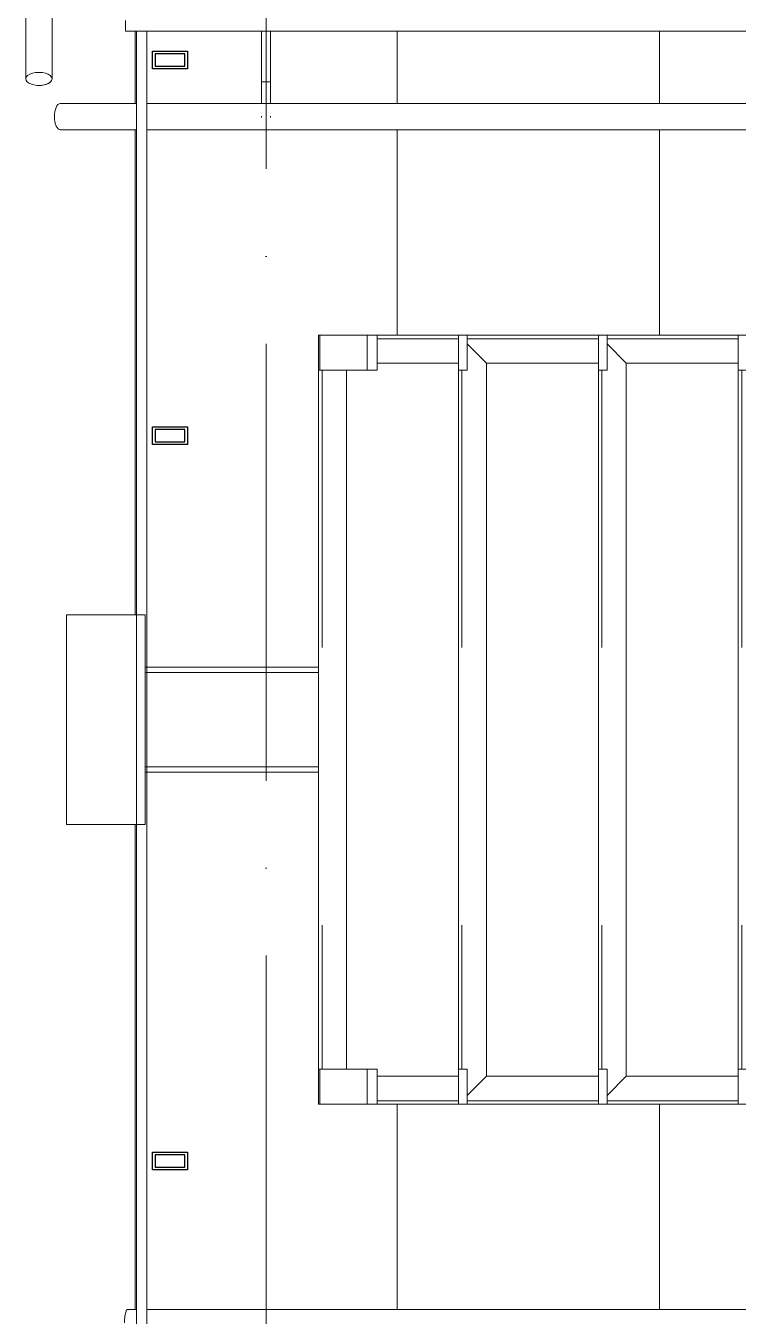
# Model space of a CAD drawing. Header units: millimetres. Extents: x -213536 to 1564669, y -45299 to 942238.
# Drawn here: x 516467 to 517282, y 427303 to 428779 of the extents above; entities that cross this region are included whole.
import ezdxf

# ---------------------------------------------------------------- set-up
doc = ezdxf.new("R2010")
doc.units = ezdxf.units.MM
doc.linetypes.add('50_200_ШТРИХ_1Т_ш5_п1_п1_', pattern=[700, 500, -100, 0, -100])
doc.linetypes.add('Штрих', pattern=[635, 317.5, -317.5])
for name, color, linetype, lineweight in [('0-1', 7, 'Continuous', 5), ('0-2', 7, 'Continuous', 9), ('3) ЖБ 4м', 3, 'Continuous', 30), ('Контуры', 7, 'Continuous', 9), ('Линии подступенков', 7, 'Continuous', 9), ('Линии свеса', 7, 'Continuous', 9), ('Невидимые линии-1', 7, 'Штрих', 9), ('Обобщенные модели', 7, 'Continuous', 9), ('Ограждение', 7, 'Continuous', 9), ('Ограждение-1', 7, 'Continuous', 25), ('Оси-2', 7, '50_200_ШТРИХ_1Т_ш5_п1_п1_', 9), ('Стены', 7, 'Continuous', 9), ('Стены-1', 7, 'Continuous', 13)]:
    doc.layers.add(name, color=color, linetype=linetype, lineweight=lineweight)
doc.layers.get('0-2').off()

# ---------------------------------------------------------------- blocks, each defined once
blk = doc.blocks.new('Ось 3 этаж')
at = {"layer": 'Оси-2'}
blk.add_line((516742.1, 423014.8), (516742.1, 476626.8), dxfattribs=at)
blk = doc.blocks.new('О_Элемент поручня_Маршевый_Труба_ГОСТ 8732-78 - О_Элемент поручня_Маршевый_Труба_ГОСТ 8732-78-V101-АИ2_03_План отделки стен 3-го этажа _Часть 2_')
at = {"layer": 'Ограждение'}
for p, q in [((-3926, -30), (-31.9, -30)), ((-19.9, -30), (-9.9, -30))]:
    blk.add_line(p, q, dxfattribs=at)
at = {"layer": 'Ограждение', "flags": 128}
blk.add_lwpolyline([(-9.9, -30), (-9.1, -29.6), (-8.3, -28.5), (-7.7, -26.7), (-7.1, -24.4), (-6.7, -21.5), (-6.4, -18.3), (-6.3, -15)], dxfattribs=at)
blk = doc.blocks.new('О_Элемент ограждения_Обод_Труба_ГОСТ 86451 - О_Элемент ограждения_Обод_Труба_ГОСТ 8645-68 2-33131214-АИ2_03_План отделки стен 3-го этажа _Часть 2_')
at = {"layer": 'Ограждение-1'}
for p, q in [((-1820, 20), (-1800, 20)), ((-1820, -20), (-1820, 20)), ((-1817, 17), (-1817, -17)), ((-1803, 17), (-1817, 17)), ((-1803, -17), (-1803, 17)), ((-1800, 20), (-1800, -20)), ((-1800, -20), (-1820, -20)), ((-1817, -17), (-1803, -17))]:
    blk.add_line(p, q, dxfattribs=at)
blk = doc.blocks.new('О_Элемент ограждения_Обод_Труба_ГОСТ 86451 - О_Элемент ограждения_Обод_Труба_ГОСТ 8645-68 2-33352084-АИ2_03_План отделки стен 3-го этажа _Часть 2_')
at = {"layer": 'Ограждение-1'}
for p, q in [((-850, 20), (-830, 20)), ((-850, -20), (-850, 20)), ((-847, 17), (-847, -17)), ((-833, 17), (-847, 17)), ((-833, -17), (-833, 17)), ((-830, 20), (-830, -20)), ((-20, -20), (-20, 20)), ((-20, 20), (0, 20)), ((-17, 17), (-17, -17)), ((-3, 17), (-17, 17)), ((-3, -17), (-3, 17)), ((0, 20), (0, -20)), ((-830, -20), (-850, -20)), ((-847, -17), (-833, -17)), ((0, -20), (-20, -20)), ((-17, -17), (-3, -17))]:
    blk.add_line(p, q, dxfattribs=at)
blk = doc.blocks.new('ОМ_Уголок_ГОСТ 8509-93 - ОМ_Уголок_ГОСТ 8509-93-V85-АИ2_03_План отделки стен 3-го этажа _Часть 2_')
at = {"layer": 'Невидимые линии-1'}
blk.add_line((40, -4), (840, -4), dxfattribs=at)
at = {"layer": 'Обобщенные модели'}
for p, q in [((32, -32), (10, -10)), ((840, 0), (40, 0)), ((870, -10), (848, -32)), ((32, -32), (848, -32))]:
    blk.add_line(p, q, dxfattribs=at)
blk = doc.blocks.new('ОМ_Уголок_ГОСТ 8509-93 - ОМ_Уголок_ГОСТ 8509-93-V87-АИ2_03_План отделки стен 3-го этажа _Часть 2_')
at = {"layer": 'Невидимые линии-1'}
blk.add_line((10, -4), (160, -4), dxfattribs=at)
at = {"layer": 'Обобщенные модели'}
for p, q in [((160, 0), (10, 0)), ((32, -32), (10, -10)), ((32, -32), (160, -32))]:
    blk.add_line(p, q, dxfattribs=at)
blk = doc.blocks.new('ОМ_Уголок_ГОСТ 8509-93 - ОМ_Уголок_ГОСТ 8509-93-V88-АИ2_03_План отделки стен 3-го этажа _Часть 2_')
at = {"layer": 'Невидимые линии-1'}
blk.add_line((140, -4), (290, -4), dxfattribs=at)
at = {"layer": 'Обобщенные модели'}
for p, q in [((290, 0), (140, 0)), ((290, -10), (268, -32)), ((140, -32), (268, -32))]:
    blk.add_line(p, q, dxfattribs=at)
blk = doc.blocks.new('ОМ_Уголок_ГОСТ 8509-93 - ОМ_Уголок_ГОСТ 8509-93-V89-АИ2_03_План отделки стен 3-го этажа _Часть 2_')
at = {"layer": 'Невидимые линии-1'}
blk.add_line((40, -4), (840, -4), dxfattribs=at)
at = {"layer": 'Обобщенные модели'}
for p, q in [((840, 0), (40, 0)), ((40, -32), (840, -32))]:
    blk.add_line(p, q, dxfattribs=at)
blk = doc.blocks.new('ОМ_Уголок_ГОСТ 8509-93 - ОМ_Уголок_ГОСТ 8509-93-V90-АИ2_03_План отделки стен 3-го этажа _Часть 2_')
at = {"layer": 'Невидимые линии-1'}
blk.add_line((67.1, -4), (160, -4), dxfattribs=at)
at = {"layer": 'Обобщенные модели'}
for p, q in [((160, 0), (67.1, 0)), ((67.1, -32), (160, -32))]:
    blk.add_line(p, q, dxfattribs=at)
blk = doc.blocks.new('ОМ_Уголок_ГОСТ 8509-93 - ОМ_Уголок_ГОСТ 8509-93-V91-АИ2_03_План отделки стен 3-го этажа _Часть 2_')
at = {"layer": 'Невидимые линии-1'}
blk.add_line((140, -4), (232.9, -4), dxfattribs=at)
at = {"layer": 'Обобщенные модели'}
for p, q in [((232.9, 0), (140, 0)), ((140, -32), (232.9, -32))]:
    blk.add_line(p, q, dxfattribs=at)
blk = doc.blocks.new('ОМ_Труба_ГОСТ 8639-82 - ОМ_Труба_ГОСТ 8639-82-26527904-АИ2_03_План отделки стен 3-го этажа _Часть 2_')
at = {"layer": 'Невидимые линии-1'}
for p, q in [((86110, 2804), (85911.5, 2804)), ((86110, 2696), (85911.5, 2696))]:
    blk.add_line(p, q, dxfattribs=at)
at = {"layer": 'Обобщенные модели'}
for p, q in [((86110, 2810), (85911.5, 2810)), ((86110, 2690), (85911.5, 2690))]:
    blk.add_line(p, q, dxfattribs=at)
blk = doc.blocks.new('ОМ_Уголок_ГОСТ 8510-86 - ОМ_Уголок_ГОСТ 8510-86-19082066-АИ2_03_План отделки стен 3-го этажа _Часть 2_')
at = {"layer": 'Обобщенные модели'}
for p, q in [((0, 0), (0, -90)), ((240, 0), (0, 0)), ((0, -10), (240, -10)), ((240, -90), (240, 0)), ((0, -90), (240, -90))]:
    blk.add_line(p, q, dxfattribs=at)
blk = doc.blocks.new('ОМ_Полоса_Трапеция прямоугольная_Прокат_ГОСТ 103-2006 - ОМ_Полоса_Трапеция прямоугольная_Прокат_ГОСТ 103-2006-V92-АИ2_03_План отделки стен 3-го этажа _Часть 2_')
at = {"layer": 'Обобщенные модели'}
for p, q in [((20900, 47140), (20890, 47140)), ((20890, 47140), (20890, 47100)), ((20900, 47100), (20900, 47140)), ((20890, 47100), (20900, 47100))]:
    blk.add_line(p, q, dxfattribs=at)
blk = doc.blocks.new('ОМ_Полоса_Трапеция прямоугольная_Прокат_ГОСТ 103-2006 - ОМ_Полоса_Трапеция прямоугольная_Прокат_ГОСТ 103-2006-V93-АИ2_03_План отделки стен 3-го этажа _Часть 2_')
at = {"layer": 'Обобщенные модели'}
for p, q in [((20740, 47140), (20730, 47140)), ((20730, 47140), (20730, 47100)), ((20740, 47100), (20740, 47140)), ((20730, 47100), (20740, 47100))]:
    blk.add_line(p, q, dxfattribs=at)
blk = doc.blocks.new('ОМ_Полоса_Трапеция прямоугольная_Прокат_ГОСТ 103-2006 - ОМ_Полоса_Трапеция прямоугольная_Прокат_ГОСТ 103-2006-V94-АИ2_03_План отделки стен 3-го этажа _Часть 2_')
at = {"layer": 'Обобщенные модели'}
for p, q in [((20580, 47140), (20570, 47140)), ((20570, 47140), (20570, 47100)), ((20580, 47100), (20580, 47140)), ((20570, 47100), (20580, 47100))]:
    blk.add_line(p, q, dxfattribs=at)
blk = doc.blocks.new('ОМ_Полоса_Прокат_ГОСТ 103-2006 - ОМ_Полоса_Прокат_ГОСТ 103-2006-19082131-АИ2_03_План отделки стен 3-го этажа _Часть 2_')
at = {"layer": 'Обобщенные модели'}
for p, q in [((20411.3, 47140), (20410, 47140)), ((20410, 47140), (20410, 47100)), ((20410, 47100), (20411.3, 47100))]:
    blk.add_line(p, q, dxfattribs=at)
blk = doc.blocks.new('ОМ_Полоса_Прокат_ГОСТ 103-2006 - ОМ_Полоса_Прокат_ГОСТ 103-2006-20723456-АИ2_03_План отделки стен 3-го этажа _Часть 2_')
at = {"layer": 'Обобщенные модели'}
for p, q in [((20411.3, 47100), (20411.3, 47140)), ((20411.3, 47140), (20465.6, 47140)), ((20477.1, 47140), (20465.6, 47140)), ((20465.6, 47140), (20465.6, 47100)), ((20477.1, 47100), (20477.1, 47140)), ((20465.6, 47100), (20411.3, 47100)), ((20465.6, 47100), (20477.1, 47100))]:
    blk.add_line(p, q, dxfattribs=at)
blk = doc.blocks.new('ОМ_Полоса_Трапеция прямоугольная_Прокат_ГОСТ 103-2006 - ОМ_Полоса_Трапеция прямоугольная_Прокат_ГОСТ 103-2006-V95-АИ2_03_План отделки стен 3-го этажа _Часть 2_')
at = {"layer": 'Обобщенные модели'}
for p, q in [((20900, 46300), (20890, 46300)), ((20890, 46300), (20890, 46260)), ((20900, 46260), (20900, 46300)), ((20890, 46260), (20900, 46260))]:
    blk.add_line(p, q, dxfattribs=at)
blk = doc.blocks.new('ОМ_Полоса_Трапеция прямоугольная_Прокат_ГОСТ 103-2006 - ОМ_Полоса_Трапеция прямоугольная_Прокат_ГОСТ 103-2006-V96-АИ2_03_План отделки стен 3-го этажа _Часть 2_')
at = {"layer": 'Обобщенные модели'}
for p, q in [((20740, 46300), (20730, 46300)), ((20730, 46300), (20730, 46260)), ((20740, 46260), (20740, 46300)), ((20730, 46260), (20740, 46260))]:
    blk.add_line(p, q, dxfattribs=at)
blk = doc.blocks.new('ОМ_Полоса_Трапеция прямоугольная_Прокат_ГОСТ 103-2006 - ОМ_Полоса_Трапеция прямоугольная_Прокат_ГОСТ 103-2006-V97-АИ2_03_План отделки стен 3-го этажа _Часть 2_')
at = {"layer": 'Обобщенные модели'}
for p, q in [((20580, 46300), (20570, 46300)), ((20570, 46300), (20570, 46260)), ((20580, 46260), (20580, 46300)), ((20570, 46260), (20580, 46260))]:
    blk.add_line(p, q, dxfattribs=at)
blk = doc.blocks.new('ОМ_Полоса_Прокат_ГОСТ 103-2006 - ОМ_Полоса_Прокат_ГОСТ 103-2006-19082171-АИ2_03_План отделки стен 3-го этажа _Часть 2_')
at = {"layer": 'Обобщенные модели'}
for p, q in [((20410, 46300), (20410, 46260)), ((20411.3, 46300), (20410, 46300)), ((20410, 46260), (20411.3, 46260))]:
    blk.add_line(p, q, dxfattribs=at)
blk = doc.blocks.new('ОМ_Полоса_Прокат_ГОСТ 103-2006 - ОМ_Полоса_Прокат_ГОСТ 103-2006-20723498-АИ2_03_План отделки стен 3-го этажа _Часть 2_')
at = {"layer": 'Обобщенные модели'}
for p, q in [((20411.3, 46260), (20411.3, 46300)), ((20411.3, 46300), (20465.6, 46300)), ((20477.1, 46300), (20465.6, 46300)), ((20465.6, 46300), (20465.6, 46260)), ((20477.1, 46260), (20477.1, 46300)), ((20465.6, 46260), (20411.3, 46260)), ((20465.6, 46260), (20477.1, 46260))]:
    blk.add_line(p, q, dxfattribs=at)
blk = doc.blocks.new('Ограждение 8 - Ограждение 2-32899986-АИ2_03_План отделки стен 3-го этажа _Часть 2_')
at = {"layer": 'Ограждение'}
for p, q in [((83425, 1795.9), (83425, 1664.3)), ((83455, 1664.3), (83455, 1795.9)), ((83694.8, 1719), (83694.8, 1661.1)), ((83694.8, 1719), (83694.8, 1661.1)), ((83704.8, 1661.1), (83704.8, 1719)), ((83704.8, 1661.1), (83704.8, 1719)), ((83551.5, 1636), (83464.4, 1636)), ((87453.5, 1636), (83563.3, 1636)), ((83464.4, 1606), (83551.5, 1606)), ((83563.5, 1606), (87453.5, 1606))]:
    blk.add_line(p, q, dxfattribs=at)
at = {"layer": 'Ограждение', "flags": 128}
for points in [[(83694.8, 1636.6), (83694.8, 1638), (83694.8, 1639.3), (83694.8, 1640.7), (83694.8, 1642.2), (83694.8, 1643.7), (83694.8, 1645.2), (83694.8, 1646.7), (83694.8, 1648.3), (83694.8, 1649.8), (83694.8, 1651.4), (83694.8, 1653), (83694.8, 1654.6), (83694.8, 1656.3), (83694.8, 1657.9), (83694.8, 1659.6), (83694.8, 1661.1)], [(83694.8, 1636.6), (83694.8, 1638), (83694.8, 1639.3), (83694.8, 1640.7), (83694.8, 1642.2), (83694.8, 1643.7), (83694.8, 1645.2), (83694.8, 1646.7), (83694.8, 1648.3), (83694.8, 1649.8), (83694.8, 1651.4), (83694.8, 1653), (83694.8, 1654.6), (83694.8, 1656.3), (83694.8, 1657.9), (83694.8, 1659.6), (83694.8, 1661.1)], [(83704.8, 1661.1), (83704.8, 1659.4), (83704.8, 1657.8), (83704.8, 1656.2), (83704.8, 1654.5), (83704.8, 1652.9), (83704.8, 1651.3), (83704.8, 1649.7), (83704.8, 1648.1), (83704.8, 1646.6), (83704.8, 1645.1), (83704.8, 1643.6), (83704.8, 1642.1), (83704.8, 1640.6), (83704.8, 1639.2), (83704.8, 1637.9), (83704.8, 1636.5)], [(83704.8, 1661.1), (83704.8, 1659.4), (83704.8, 1657.8), (83704.8, 1656.2), (83704.8, 1654.5), (83704.8, 1652.9), (83704.8, 1651.3), (83704.8, 1649.7), (83704.8, 1648.1), (83704.8, 1646.6), (83704.8, 1645.1), (83704.8, 1643.6), (83704.8, 1642.1), (83704.8, 1640.6), (83704.8, 1639.2), (83704.8, 1637.9), (83704.8, 1636.5)], [(83694.8, 1620.1), (83694.8, 1620.2), (83694.8, 1620.3), (83694.8, 1620.4), (83694.8, 1620.7), (83694.8, 1621), (83694.8, 1621.4), (83694.8, 1621.8)], [(83704.8, 1621.8), (83704.8, 1621.3), (83704.8, 1621), (83704.8, 1620.7), (83704.8, 1620.4), (83704.8, 1620.3), (83704.8, 1620.2), (83704.8, 1620.1)]]:
    blk.add_lwpolyline(points, dxfattribs=at)
at = {"layer": 'Ограждение'}
for centre, major_axis, ratio, start_param, end_param in [((83440, 1664.3), (15, 0), 0.5, 1.570796, 4.712389), ((83440, 1664.3), (15, 0), 0.5, 4.712389, 7.853982), ((83440, 1664.3), (15, 0), 0.5, 3.403392, 3.926991), ((83440, 1664.3), (15, 0), 0.5, 4.45059, 4.712389), ((83440, 1664.3), (15, 0), 0.5, 4.712389, 6.021386), ((83464.4, 1621), (0, 15), 0.447214, 0, 1.570796), ((83464.4, 1621), (0, 15), 0.447214, 1.570796, 3.141593)]:
    blk.add_ellipse(centre, major_axis=major_axis, ratio=ratio, start_param=start_param, end_param=end_param, dxfattribs=at)
for points in [[(83694.9, 1661.1), (83694.8, 1661.1), (83694.8, 1661.1), (83694.9, 1661.1)], [(83694.9, 1661.1), (83694.8, 1661.1), (83694.8, 1661.1), (83695.4, 1661.1), (83696.5, 1661.1), (83698.1, 1661.1), (83699.2, 1661.1), (83699.8, 1661.1)], [(83699.8, 1661.1), (83700.4, 1661.1), (83701.6, 1661.1), (83703.1, 1661.1), (83704.2, 1661.1), (83704.6, 1661.1), (83704.7, 1661.1)]]:
    blk.add_open_spline(points, degree=3, dxfattribs=at)
blk = doc.blocks.new('0125-Р-ОО-Ш2-АР-о_23_10_2024_rvt-1-АИ2_03_План отделки стен 3-го этажа _Часть 2_')
at = {"layer": 'Контуры'}
for p, q in [((85900, 3538), (85900, 3455)), ((85900, 3425), (85900, 2870)), ((85900, 2630), (85900, 2075))]:
    blk.add_line(p, q, dxfattribs=at)
at = {"layer": 'Линии подступенков'}
for p, q in [((85900, 3538), (85900, 3455)), ((86200, 3538), (86200, 3455)), ((86500, 3538), (86500, 3455)), ((85900, 3425), (85900, 2870)), ((86200, 3425), (86200, 3190)), ((86500, 3425), (86500, 3190)), ((85900, 2630), (85900, 2075)), ((86200, 2310), (86200, 2075)), ((86500, 2310), (86500, 2075))]:
    blk.add_line(p, q, dxfattribs=at)
at = {"layer": 'Линии свеса'}
for p, q in [((86200, 3538), (86200, 3455)), ((86500, 3538), (86500, 3455)), ((86200, 3425), (86200, 3190)), ((86500, 3425), (86500, 3190)), ((86200, 2310), (86200, 2075)), ((86500, 2310), (86500, 2075))]:
    blk.add_line(p, q, dxfattribs=at)
at = {"layer": '0-2'}
for name, p in [('Ограждение 8 - Ограждение 2-32899986-АИ2_03_План отделки стен 3-го этажа _Часть 2_', (2350, 1819)), ('ОМ_Полоса_Прокат_ГОСТ 103-2006 - ОМ_Полоса_Прокат_ГОСТ 103-2006-19082131-АИ2_03_План отделки стен 3-го этажа _Часть 2_', (65700, -43950)), ('ОМ_Полоса_Прокат_ГОСТ 103-2006 - ОМ_Полоса_Прокат_ГОСТ 103-2006-20723456-АИ2_03_План отделки стен 3-го этажа _Часть 2_', (65700, -43950)), ('ОМ_Полоса_Трапеция прямоугольная_Прокат_ГОСТ 103-2006 - ОМ_Полоса_Трапеция прямоугольная_Прокат_ГОСТ 103-2006-V94-АИ2_03_План отделки стен 3-го этажа _Часть 2_', (65700, -43950)), ('ОМ_Полоса_Трапеция прямоугольная_Прокат_ГОСТ 103-2006 - ОМ_Полоса_Трапеция прямоугольная_Прокат_ГОСТ 103-2006-V93-АИ2_03_План отделки стен 3-го этажа _Часть 2_', (65700, -43950)), ('ОМ_Полоса_Трапеция прямоугольная_Прокат_ГОСТ 103-2006 - ОМ_Полоса_Трапеция прямоугольная_Прокат_ГОСТ 103-2006-V92-АИ2_03_План отделки стен 3-го этажа _Часть 2_', (65700, -43950)), ('ОМ_Труба_ГОСТ 8639-82 - ОМ_Труба_ГОСТ 8639-82-26527904-АИ2_03_План отделки стен 3-го этажа _Часть 2_', (0, 0)), ('ОМ_Полоса_Прокат_ГОСТ 103-2006 - ОМ_Полоса_Прокат_ГОСТ 103-2006-19082171-АИ2_03_План отделки стен 3-го этажа _Часть 2_', (65700, -43950)), ('ОМ_Полоса_Прокат_ГОСТ 103-2006 - ОМ_Полоса_Прокат_ГОСТ 103-2006-20723498-АИ2_03_План отделки стен 3-го этажа _Часть 2_', (65700, -43950)), ('ОМ_Полоса_Трапеция прямоугольная_Прокат_ГОСТ 103-2006 - ОМ_Полоса_Трапеция прямоугольная_Прокат_ГОСТ 103-2006-V97-АИ2_03_План отделки стен 3-го этажа _Часть 2_', (65700, -43950)), ('ОМ_Полоса_Трапеция прямоугольная_Прокат_ГОСТ 103-2006 - ОМ_Полоса_Трапеция прямоугольная_Прокат_ГОСТ 103-2006-V96-АИ2_03_План отделки стен 3-го этажа _Часть 2_', (65700, -43950)), ('ОМ_Полоса_Трапеция прямоугольная_Прокат_ГОСТ 103-2006 - ОМ_Полоса_Трапеция прямоугольная_Прокат_ГОСТ 103-2006-V95-АИ2_03_План отделки стен 3-го этажа _Часть 2_', (65700, -43950))]:
    blk.add_blockref(name, p, dxfattribs=at)
for name, p, rotation in [('О_Элемент ограждения_Обод_Труба_ГОСТ 86451 - О_Элемент ограждения_Обод_Труба_ГОСТ 8645-68 2-33131214-АИ2_03_План отделки стен 3-го этажа _Часть 2_', (85940, 1695), 269.9999999999997), ('О_Элемент ограждения_Обод_Труба_ГОСТ 86451 - О_Элемент ограждения_Обод_Труба_ГОСТ 8645-68 2-33352084-АИ2_03_План отделки стен 3-го этажа _Часть 2_', (85940, 2235), 269.9999999999997), ('О_Элемент поручня_Маршевый_Труба_ГОСТ 8732-78 - О_Элемент поручня_Маршевый_Труба_ГОСТ 8732-78-V101-АИ2_03_План отделки стен 3-го этажа _Часть 2_', (85881.6, 2045), 180)]:
    blk.add_blockref(name, p, dxfattribs=dict(at, rotation=rotation))
at = {"layer": '0-2', "extrusion": (0, 0, -1)}
for name, p in [('ОМ_Уголок_ГОСТ 8509-93 - ОМ_Уголок_ГОСТ 8509-93-V91-АИ2_03_План отделки стен 3-го этажа _Часть 2_', (-86410, 3190)), ('ОМ_Уголок_ГОСТ 8509-93 - ОМ_Уголок_ГОСТ 8509-93-V88-АИ2_03_План отделки стен 3-го этажа _Часть 2_', (-86570, 3190)), ('ОМ_Уголок_ГОСТ 8509-93 - ОМ_Уголок_ГОСТ 8509-93-V88-АИ2_03_План отделки стен 3-го этажа _Часть 2_', (-86730, 3190))]:
    blk.add_blockref(name, p, dxfattribs=at)
for name, p, rotation in [('ОМ_Уголок_ГОСТ 8509-93 - ОМ_Уголок_ГОСТ 8509-93-V85-АИ2_03_План отделки стен 3-го этажа _Часть 2_', (-86270, 3190), 269.9999999999989), ('ОМ_Уголок_ГОСТ 8509-93 - ОМ_Уголок_ГОСТ 8509-93-V85-АИ2_03_План отделки стен 3-го этажа _Часть 2_', (-86430, 3190), 269.9999999999989), ('ОМ_Уголок_ГОСТ 8509-93 - ОМ_Уголок_ГОСТ 8509-93-V85-АИ2_03_План отделки стен 3-го этажа _Часть 2_', (-86590, 3190), 269.9999999999989), ('ОМ_Уголок_ГОСТ 8509-93 - ОМ_Уголок_ГОСТ 8509-93-V89-АИ2_03_План отделки стен 3-го этажа _Часть 2_', (-86110, 3190), 269.9999999999989), ('ОМ_Уголок_ГОСТ 8510-86 - ОМ_Уголок_ГОСТ 8510-86-19082066-АИ2_03_План отделки стен 3-го этажа _Часть 2_', (-85911.5, 2630), 89.99999999999918), ('ОМ_Уголок_ГОСТ 8509-93 - ОМ_Уголок_ГОСТ 8509-93-V90-АИ2_03_План отделки стен 3-го этажа _Часть 2_', (-86110, 2310), 180), ('ОМ_Уголок_ГОСТ 8509-93 - ОМ_Уголок_ГОСТ 8509-93-V87-АИ2_03_План отделки стен 3-го этажа _Часть 2_', (-86270, 2310), 180), ('ОМ_Уголок_ГОСТ 8509-93 - ОМ_Уголок_ГОСТ 8509-93-V87-АИ2_03_План отделки стен 3-го этажа _Часть 2_', (-86430, 2310), 180)]:
    blk.add_blockref(name, p, dxfattribs=dict(at, rotation=rotation))
blk = doc.blocks.new('3этНиз')
at = {"layer": 'Стены'}
for p, q in [((516593.6, 428105.4), (516593.6, 428773.4)), ((516605.6, 428773.4), (516605.6, 427145.3)), ((516593.6, 427145.3), (516593.6, 427865.4))]:
    blk.add_line(p, q, dxfattribs=at)
at = {"layer": 'Стены-1'}
for p, q in [((516581.1, 428785.4), (516581.1, 428773.4)), ((516581.1, 428773.4), (522030.1, 428773.4))]:
    blk.add_line(p, q, dxfattribs=at)
at = {"layer": '0-1'}
blk.add_blockref('0125-Р-ОО-Ш2-АР-о_23_10_2024_rvt-1-АИ2_03_План отделки стен 3-го этажа _Часть 2_', (430692.1, 425235.4), dxfattribs=at)

msp = doc.modelspace()

# ---------------------------------------------------------------- block references
at = {"color": 5, "lineweight": 30}
msp.add_blockref('Ось 3 этаж', (0, 0), dxfattribs=at)
at = {"layer": '3) ЖБ 4м'}
msp.add_blockref('3этНиз', (0, 0), dxfattribs=at)

doc.saveas('drawing.dxf')
